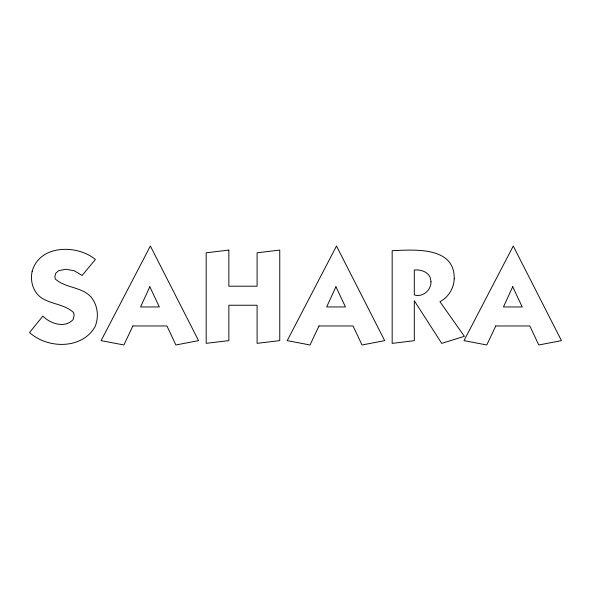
<?xml version="1.0" encoding="UTF-8"?>
<svg xmlns="http://www.w3.org/2000/svg" width="591" height="591" viewBox="0 0 591 591"><rect width="100%" height="100%" fill="white"/><g stroke="black" fill="none" stroke-linecap="round" stroke-linejoin="round"><path stroke-width="0.89" d="M32.128 271.446C29.919 281.589 33.362 293.084 42.604 298.581C52.355 304.335 65.217 304.624 73.535 312.543L74.222 315.01L73.136 319.561C65.003 328.537 50.235 323.787 42.87 316.096L29.55 332.526C47.45 348.808 81.551 349.547 94.826 327.155C99.192 317.5 97.899 305.399 91.162 297.14C81.868 286.665 65.52 288.223 55.488 279.181L54.8 276.839L55.753 273.278L58.605 270.73L65.8 269.237L74.422 270.796L82.09 275.48L95.395 259.464C76.896 244.238 39.479 244.585 32.128 271.446M454.206 278.775C453.94 288.297 448.399 297.288 439.955 301.713L464.386 336.331L441.728 343.386L414.306 300.745L414.306 340.675L392.173 343.386L392.173 250.68C413.597 249.808 454.967 246.107 454.206 278.775M431.009 281.774C431.171 290.292 422.683 297.598 414.306 294.931L414.306 269.969C420.334 269.496 426.998 271.306 430.026 276.987L431.009 281.774M149.811 286.731L140.569 306.951L159.326 306.951L149.811 286.731M335.932 286.731L326.683 306.951L345.44 306.951L335.932 286.731M512.7 286.731L503.458 306.951L522.215 306.951L512.7 286.731M132.864 325.973L123.903 344.981L101.098 340.638L150.373 246.019L198.561 340.638L175.896 344.981L166.935 325.973L132.864 325.973M318.977 325.973L310.024 344.981L287.219 340.638L336.493 246.019L384.682 340.638L362.01 344.981L353.049 325.973L318.977 325.973M495.753 325.973L486.792 344.981L463.987 340.638L513.261 246.019L561.45 340.638L538.778 344.981L529.824 325.973L495.753 325.973M228.857 250.082L206.185 252.793L206.185 343.341L228.857 340.623L228.857 305.229L257.092 305.229L257.092 343.341L279.757 340.623L279.757 250.082L257.092 252.8L257.092 286.207L228.857 286.207L228.857 250.082"/></g></svg>
